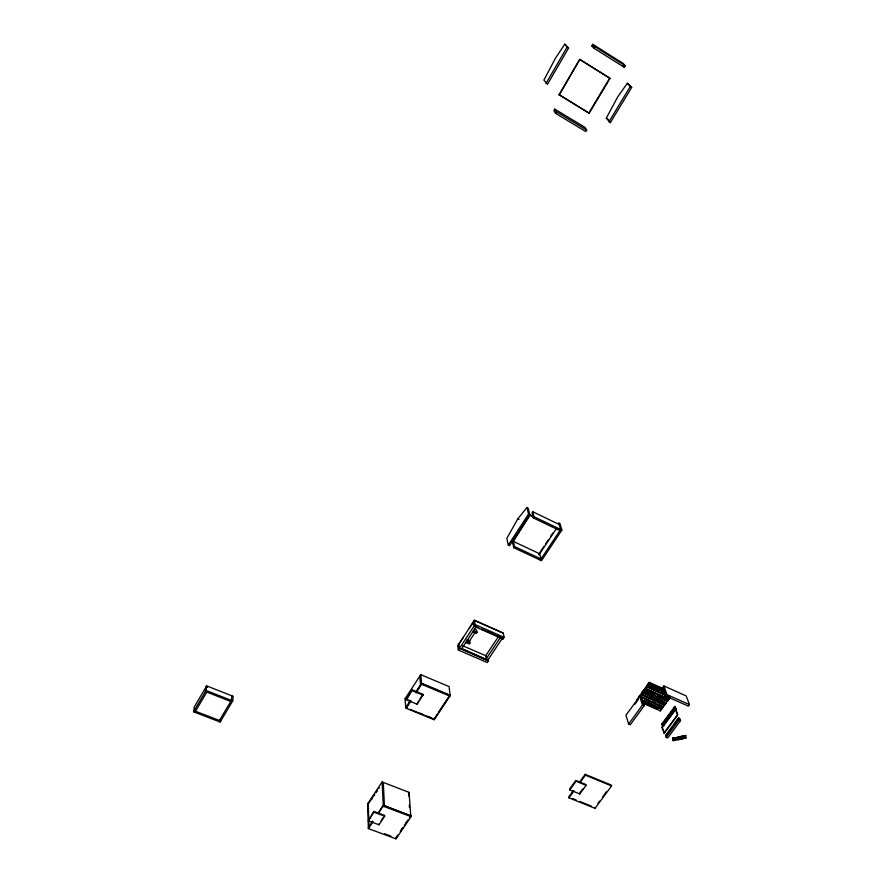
<?xml version="1.0" encoding="UTF-8"?>
<svg xmlns="http://www.w3.org/2000/svg" width="883" height="883" viewBox="0 0 883 883"><rect width="100%" height="100%" fill="white"/><g stroke="black" fill="none" stroke-linecap="round" stroke-linejoin="round"><path stroke-width="1.32" d="M679.91 739.148L680.208 738.63M683.839 735.848L684.369 736.543M684.182 737.647L683.928 738.486M684.027 736.367L683.276 735.969L683.972 736.08M684.204 738.409L683.828 737.581M685.76 736.047L685.087 736.146L685.683 735.55M686.047 737.702C683.729 738.298 685.329 737.184 686.003 737.934M678.177 737.934L678.497 737.173L677.901 737.316M232.715 700.936L233.189 696.334L206.655 685.881L194.216 707.128L193.554 711.786L220.121 722.029L232.715 700.936L206.048 690.462L206.655 685.881M231.865 695.815L231.379 700.407L219.426 720.462M679.314 739.49L679.358 738.343L679.292 739.082M683.442 738.453L682.879 738.21M677.769 737.526L677.758 737.713M220.121 722.029L220.397 719.7M683.012 738.663L682.636 737.901M684.634 736.554L684.237 735.76M684.789 738.298L684.369 737.702M680.407 738.574L680.02 739.137M680.484 737.426L680.186 737.515M685.815 736.058L684.998 735.594L685.65 735.583M685.804 737.206L685.561 737.923M673.409 738.685L672.769 738.144M673.928 740.362L673.718 739.689M682.989 736.577L682.879 735.782L683.442 735.981M683.332 737.559L682.978 738.585M674.623 739.976L674.182 740.418M677.482 737.283L677.515 738.1L677.062 737.691M677.614 739.766C676.72 738.453 679.027 740.473 677.879 738.883M682.217 738.254L682.702 738.376M684.48 735.638C685.396 737.548 683.762 734.899 684.976 736.301M674.402 739.358L674.17 739.921L674.612 739.424M681.764 736.753L682.404 736.389L681.775 736.742M684.976 738.254L684.833 737.36M680.948 739.038L681.334 738.144L681.014 738.928L680.627 738.298M673.21 738.552L672.912 739.104M679.391 737.857L679.137 736.819L679.502 737.956M682.449 736.996L682.515 736.245M676.93 737.46L677.095 738.089L677.029 737.327M677.493 739.071L678.122 739.733L677.625 739.126M681.819 736.334L681.875 736.974M682.04 738.144L682.438 738.817M682.14 738.011L682.272 738.795M684.137 736.047L684.833 736.08M679.866 736.786L680.627 737.316M680.65 737.162L680.572 736.676M680.539 736.709L680.34 736.764M674.126 740.042L674.932 740.307L674.248 739.413M683.762 738.398L684.038 737.713L682.879 737.912M677.106 737.581L677.636 737.923M684.502 736.444L684.303 735.705M606.279 118.179L617.725 96.876L627.371 83.223L631.687 87.417L610.363 122.649L606.279 118.179L607.681 119.028M673.354 738.685C671.797 738.541 673.354 737.702 673.232 738.475M683.773 735.981L683.541 736.61M546.003 83.432L567.118 47.13L564.8 44.15L555.396 58.322L543.906 80.132L547.471 84.327L568.597 48.046L564.8 44.15M678.243 739.623L677.647 739.203M193.554 711.786L206.048 690.462M194.9 712.305L206.765 692.073M559.049 94.669L579.778 59.36L610.043 78.355L589.182 113.223L559.049 94.669L589.182 113.223M559.281 95.033L579.778 59.36M554.734 109.095L553.851 110.596L555.506 113.322L585.826 131.578L586.72 130.088L584.844 127.262L554.734 109.095L556.4 111.81L586.72 130.088M591.908 45.883L592.824 44.327L623.111 63.399L625.307 65.795L624.38 67.34L593.884 48.168L591.908 45.883L594.237 47.351M555.506 113.322L556.4 111.81M593.884 48.168L594.811 46.6L592.824 44.327M589.623 111.688L609.756 78.024M608.939 121.788L630.274 86.523L627.371 83.223M679.711 738.652L679.965 739.347M517.791 518.884L506.798 538.409L508.277 545.109L509.546 545.705L529.811 514.668L528.144 508.166L526.875 507.548L517.791 518.884L519.049 519.491M678.078 737.404L678.663 737.018M407.538 708.298L405.727 707.559L405.054 698.784L420.761 674.667L449.05 686.577L450.131 695.241L434.182 719.215M412.184 689.844L406.301 699.755L417.074 704.192L423.034 695.109L422.957 694.325L412.184 689.844L406.301 699.755M508.277 545.109L528.542 514.049L526.875 507.548M532.427 516.058L530.021 514.91L512.438 541.842L513.763 547.692L541.5 560.694L561.875 530.087L559.954 523.509L558.707 522.913L560.628 529.48L540.253 560.109M512.604 542.548L530.021 514.91M559.16 524.447L532.736 511.71L531.974 512.88L533.277 517.868L559.855 530.639M405.727 707.559L410.187 700.738M416.125 691.654L421.588 683.287L420.761 674.667M410.253 701.091L406.158 708.254L434.16 719.733L449.866 696.124L449.767 695.34L421.688 683.585L416.092 692.162M406.158 708.254L411.003 700.826L408.63 699.943M416.158 692.945L421.688 683.585M513.763 547.692L514.524 546.533L513.354 541.4L539.679 553.796L541.014 558.972L514.524 546.533M533.277 517.868L534.049 516.698L532.736 511.71M418.498 701.124L417.074 704.192M419.988 698.861L422.957 694.325M457.736 645.716L462.957 637.912L457.836 645.694L458.332 650.043L487.228 662.537L488.343 660.881L461.864 648.85M462.88 637.879L474.425 620.319L503.277 633.1L504.105 637.36L502.979 639.038L473.994 626.257L473.31 622.018M469.281 628.277L474.458 620.407L503.178 633.122M459.315 647.493L459.359 647.758M473.851 625.407L473.895 625.661M458.332 650.043L475.109 624.546L474.425 620.319M461.368 649.204L475.926 627.107M468.906 641.886L475.242 632.272M467.206 639.767L469.613 640.815L469.944 642.956L469.226 644.038L465.617 642.471M474.259 629.071L476.665 630.12L477.019 632.25L476.301 633.343L472.681 631.753M382.107 781.952L367.593 803.894L368.377 828.585L395.992 838.85L411.014 816.709L410.959 815.848L383.277 805.329L382.107 781.952L409.061 792.36L410.794 815.848L410.142 816.808M374.69 794.27L368.796 803.177L368.211 802.956L369.017 826.698M376.169 792.04L377.648 789.81M538.751 554.215L543.895 546.456M545.374 544.237L548.31 539.8M550.517 536.467L552.725 533.144M538.928 554.932L556.61 528.288M437.063 714.435L434.16 719.733M438.564 712.195L449.767 695.34M374.017 811.4L368.354 820.826L378.973 824.788L384.679 816.278L384.635 815.406L374.017 811.4L368.354 820.826M368.343 827.702L372.758 821.091M377.924 813.364L383.277 805.329L410.794 815.848M368.377 828.585L372.935 821.764M378.63 813.221L383.277 805.329M383.796 806.808L384.436 805.837L383.277 782.404M498.729 636.224L485.705 655.716L486.224 658.751L488.122 659.579L502.725 637.758M486.224 658.751L500.827 636.919M488.244 660.274L461.831 648.586M502.813 638.188L502.979 639.038M381.07 820.726L383.211 817.537M409.061 792.36L408.619 795.914M395.849 837.868L397.35 835.66M400.363 831.223L402.615 827.89M405.628 823.464L407.88 820.13M398.189 834.656L395.992 838.85M400.441 831.333L402.692 828.022M404.193 825.804L407.957 820.274M409.458 818.055L410.959 815.848M575.859 780.417L569.59 789.06L569.789 789.91L579.822 793.983L586.113 785.362L585.904 784.523L575.859 780.417L576.058 781.256L569.789 789.91M641.963 700.142L661.842 708.917L662.956 707.393L639.149 696.323L638.232 698.497M640.826 694.932L625.948 715.186L628.63 724.027L630.307 724.755L644.16 705.771L642.482 705.02L639.502 695.826L640.616 694.292L664.435 705.385L663.321 706.908L639.711 696.466M642.096 692.261L641.179 694.435L664.8 704.899L665.925 703.376L642.096 692.261L665.925 703.376M667.062 700.881L666.157 703.045L642.327 691.93L643.453 690.396L667.526 701.19L668.42 699.038L667.526 701.19M644.811 688.519L643.895 690.694L644.811 688.519L669.005 699.181L670.131 697.647L646.29 686.477L645.374 688.663L646.499 687.117M669.248 696.599L646.654 685.981L647.769 684.435L663.939 691.665M665.76 692.36L648.133 683.939L649.259 682.393L664.182 689.071M641.179 694.435L642.305 692.901M642.537 692.57L643.453 690.396M646.864 686.621L647.769 684.435M648.343 684.568L649.259 682.393M634.877 704.237L638.034 699.888M573.111 790.936L568.729 796.974L568.917 797.824L595.043 808.353L611.577 785.947L611.356 785.097L585.186 774.325L579.281 782.448M568.917 797.824L574.038 790.782M580.219 782.283L585.396 775.164L585.186 774.325M628.63 724.027L642.482 705.02M582.769 788.828L579.623 793.133L579.822 793.983M663.895 685.948L662.791 687.46L665.826 696.113L688.332 706.135L689.446 704.623L686.212 695.959L663.895 685.948L666.941 694.579L689.446 704.623M665.826 696.113L666.941 694.579M665.694 702.736L664.8 704.899M660.363 710.914L661.268 708.762L660.363 710.914L642.979 703.254M679.667 737.537L679.115 737.426L679.744 737.78M597.979 803.232L599.546 801.102M602.703 796.83L606.632 791.499M661.72 724.203L674.402 707.051L675.307 707.449L675.076 706.808L662.405 723.939L662.625 724.601L661.72 724.203L663.751 726.4M662.084 725.296L674.789 708.133L674.402 707.051M662.449 725.451L674.789 708.133M662.592 725.892L675.153 708.298M662.04 727.272L675.76 709.292L677.78 714.976L664.281 733.155L662.04 727.272L664.281 733.155M662.349 727.404L675.76 709.292M663.983 733.022L677.482 714.844L675.451 709.159M665.517 735.495L678.585 717.923L679.744 718.431L680.539 720.649L667.658 737.945L666.124 737.283L665.738 735.197M666.687 734.568L672.316 727.007M673.917 724.844L678.585 717.923M666.124 737.283L679.005 719.976L678.74 718.365M673.806 740.583C673.652 741.367 672.614 739.192 673.751 739.777M674.137 739.479L674.358 740.075M684.17 738.022L683.21 737.934M679.733 738.519L679.689 739.259M673.409 740.694L673.63 739.833L673.023 739.943M673.188 738.894L673.199 738.011M677.581 739.226L678.078 739.612M682.68 738.652L682.526 738.806M674.402 740.462L674.954 740.384M683.696 737.746L683.133 737.515M679.391 737.967L679.193 737.018M682.007 737.062L682.117 736.157L682.978 736.488M678.321 738.95L679.435 738.762M674.281 737.702L673.431 737.802L674.17 738.806M683.232 736.135L682.614 736.069L683.21 736.025M676.113 737.702L675.131 737.945L676.157 738M672.614 738.574L673.387 738.409M675.164 738.122L676.124 737.813M680.307 736.676L680.098 737.515M678.585 737.758L678.464 736.974L678.619 737.846M680.914 737.25L680.914 736.124L681.102 737.294M673.696 739.943L673.221 740.429L672.956 739.733M673.784 739.744L673.177 740.34M675.638 739.513L676.61 739.303L675.738 739.998M673.1 740.153L673.74 740.131M675.661 739.623L676.632 739.38M678.95 739.557L679.237 738.707M675.705 739.921L676.676 739.678M679.623 738.928L680.307 738.773M683.574 735.848L684.137 736.234M679.347 736.764L679.755 737.415L679.568 736.819M679.987 737.426L680.396 736.709M467.239 639.932L469.613 640.815M384.657 833.773L390.926 836.102M374.05 812.272L384.679 816.278M383.321 806.19L411.014 816.709M195.518 711.234L220.75 720.981M230.739 701.477L205.408 691.544L206.026 686.963L207.373 687.493M678.563 738.806L679.193 738.376M572.449 798.475L576.18 799.987M579.91 801.488L591.102 805.991M576.058 781.256L586.113 785.362M585.396 775.164L611.577 785.947M420.087 713.199L422.626 714.237M427.714 716.323L431.533 717.89M410.076 709.347L432.913 718.696M405.054 698.784L406.257 699.281M412.251 690.627L423.034 695.109M421.588 683.287L450.131 695.241M421.765 684.369L449.866 696.124M465.363 650.572L467.869 651.665M471.632 653.299L476.654 655.473M479.171 656.555L482.935 658.188M485.451 659.281L487.957 660.363M488.343 660.881L459.436 648.365L458.829 644.049M462.582 645.672L486.356 655.992M466.334 641.389L469.944 642.956M642.846 701.179L661.488 709.402M644.016 703.166L657.669 709.181M679.005 719.976L680.539 720.649M473.398 630.661L477.019 632.25M675.307 708.729L676.455 709.237L675.076 706.808M642.217 694.347L663.332 703.707M639.502 695.826L649.435 700.219M651.919 701.323L655.65 702.967M658.133 704.071L663.321 706.908M639.656 696.301L641.533 697.691L644.16 705.771M475.109 624.546L504.105 637.36M662.956 707.393L639.149 696.323M487.703 631.511L491.478 633.177M497.78 635.959L501.555 637.625M644.237 700.594L661.842 708.917M475.153 626.213L478.928 627.879M481.456 628.994L502.857 638.442M645.02 689.148L668.652 699.667M643.685 690.065L654.877 695.031M657.36 696.135L667.305 700.561M643.663 691.025L667.283 701.521M642.327 691.93L666.157 703.045M648.133 683.939L653.1 686.168M655.594 687.272L663.056 690.616M647.979 685.076L665.396 692.846M646.654 685.981L659.082 691.532M661.566 692.636L666.544 694.855M646.29 686.477L666.179 695.351M645.164 688.023L669.005 699.181M649.469 683.023L664.402 689.7M528.542 514.049L529.811 514.668M534.049 516.698L561.875 530.087M530.197 515.595L533.807 517.328M580.043 59.68L610.043 78.355M567.118 47.13L568.597 48.046M630.274 86.523L631.687 87.417M594.811 46.6L625.307 65.795M673.597 737.89L674.358 738.773M622.923 65.728L624.38 67.34M608.354 119.933L610.363 122.649M680.462 738.331L680.97 739.115M664.215 704.744L664.435 705.385M637.879 698.983L637.669 698.354L636.764 700.517M594.833 807.504L595.043 808.353M678.63 736.941L678.784 737.802M678.641 738.729L678.784 739.59M677.912 737.382L678.012 737.967M683.045 735.749L683.155 736.51M683.299 737.482L683.442 738.331M419.767 676.212L420.573 684.833M409.282 805.053L409.48 807.669M379.061 787.658L379.094 788.353M377.317 790.296L377.35 790.991M378.939 823.916L378.973 824.788M376.279 791.874L376.313 792.559M374.535 794.501L374.569 795.186M372.118 798.166L372.14 798.861"/></g></svg>
